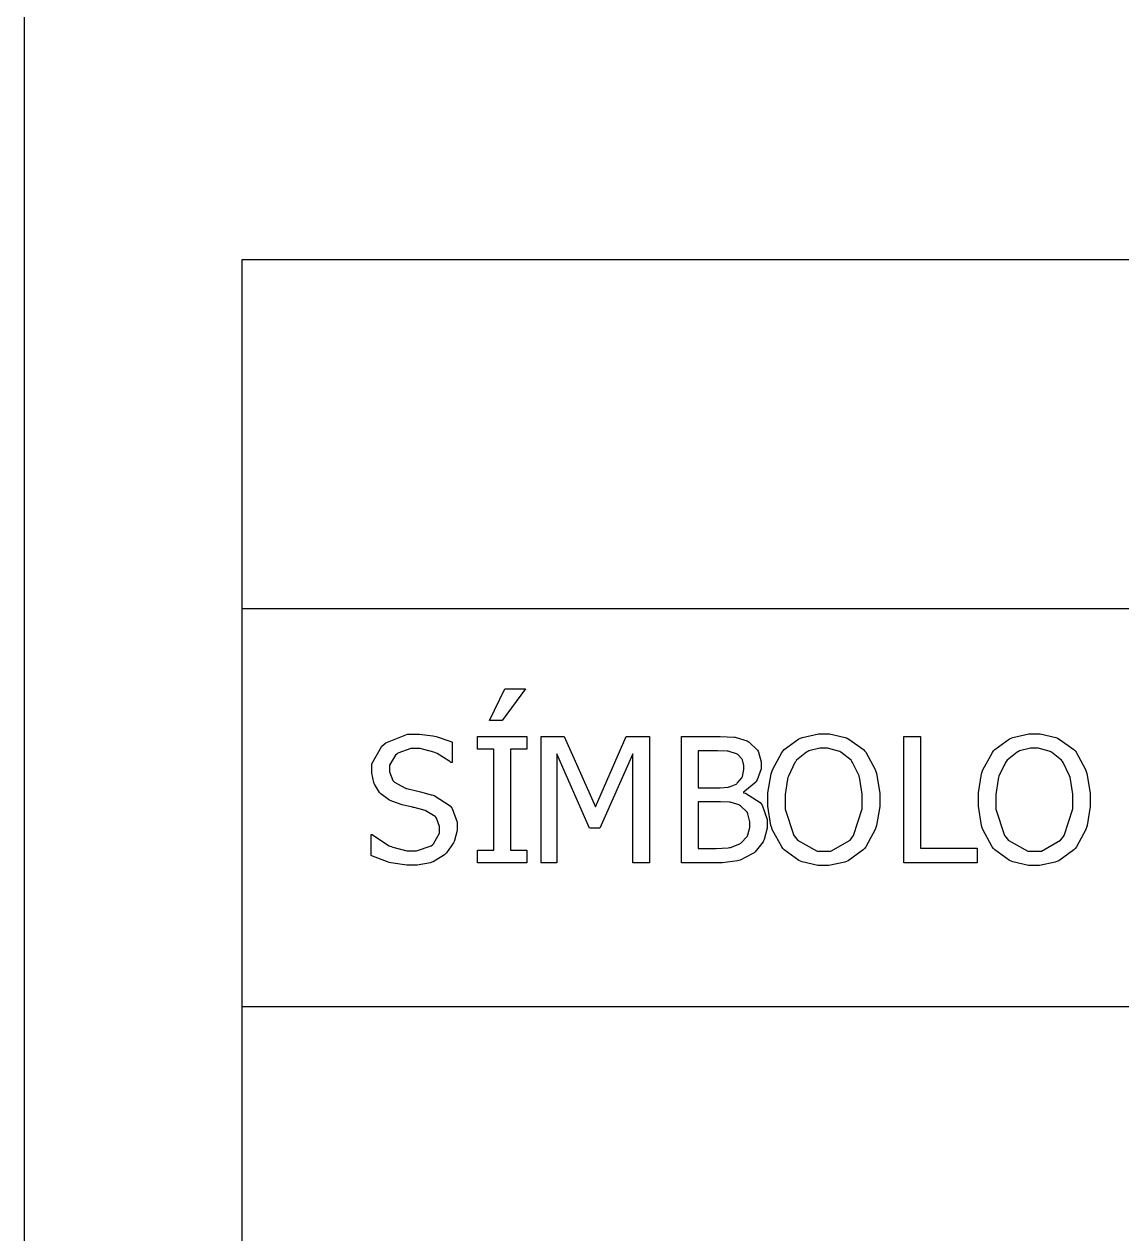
# Model space of a CAD drawing. Header units: millimetres. Extents: x 1974 to 2560, y 1429 to 1567.
# Drawn here: x 2478.451 to 2480.782, y 1530.627 to 1533.196 of the extents above; entities that cross this region are included whole.
import ezdxf

# ---------------------------------------------------------------- set-up
doc = ezdxf.new("R2010")
doc.units = ezdxf.units.MM
for name, color, linetype in [('MARGEM', 1, 'Continuous'), ('TEXTO', 4, 'Continuous'), ('TIMBRE', 7, 'Continuous')]:
    doc.layers.add(name, color=color, linetype=linetype)

msp = doc.modelspace()

# ---------------------------------------------------------------- linework, layer by layer
at = {"layer": 'MARGEM', "color": 7}
msp.add_lwpolyline([(2478.4513, 1512.6706), (2508.1513, 1512.6706), (2508.1513, 1533.6956), (2478.4513, 1533.6956)], close=True, dxfattribs=at)
at = {"layer": 'TEXTO', "color": 0}
for p, q in [((2507.7976, 1531.9544), (2478.9131, 1531.9544)), ((2479.4395, 1531.717), (2479.4718, 1531.7845)), ((2479.5157, 1531.7845), (2479.4664, 1531.717)), ((2479.4718, 1531.7845), (2479.5157, 1531.7845)), ((2479.4718, 1531.7845), (2479.4718, 1531.7845)), ((2479.4664, 1531.717), (2479.4395, 1531.717)), ((2479.2192, 1531.6699), (2479.2648, 1531.6883)), ((2479.2648, 1531.6883), (2479.28, 1531.6883)), ((2479.28, 1531.6883), (2479.2906, 1531.6883)), ((2479.2906, 1531.6883), (2479.3192, 1531.6846)), ((2480.1034, 1531.6813), (2480.1374, 1531.689)), ((2480.1374, 1531.689), (2480.1488, 1531.689)), ((2480.1488, 1531.689), (2480.1611, 1531.689)), ((2480.1611, 1531.689), (2480.1945, 1531.6811)), ((2480.5504, 1531.6813), (2480.5845, 1531.689)), ((2480.5845, 1531.689), (2480.5958, 1531.689)), ((2480.5958, 1531.689), (2480.6082, 1531.689)), ((2480.6082, 1531.689), (2480.6415, 1531.6811)), ((2479.1896, 1531.6252), (2479.2108, 1531.6626)), ((2479.2108, 1531.6626), (2479.215, 1531.6662)), ((2479.215, 1531.6662), (2479.2192, 1531.6699)), ((2479.3192, 1531.6846), (2479.3226, 1531.6838)), ((2479.3226, 1531.6838), (2479.3259, 1531.6831)), ((2479.3259, 1531.6831), (2479.3571, 1531.6724)), ((2479.3571, 1531.6724), (2479.36, 1531.671)), ((2479.36, 1531.671), (2479.36, 1531.6282)), ((2479.4139, 1531.6561), (2479.4139, 1531.6834)), ((2479.4139, 1531.6834), (2479.5182, 1531.6834)), ((2479.5182, 1531.6834), (2479.5182, 1531.6561)), ((2479.5486, 1531.4148), (2479.5486, 1531.6834)), ((2479.5486, 1531.6834), (2479.5974, 1531.6834)), ((2479.5974, 1531.6834), (2479.6645, 1531.5338)), ((2479.6645, 1531.5338), (2479.7293, 1531.6834)), ((2479.7293, 1531.6834), (2479.7789, 1531.6834)), ((2479.7789, 1531.6834), (2479.7789, 1531.4148)), ((2479.7789, 1531.6834), (2479.7789, 1531.6834)), ((2479.8466, 1531.4148), (2479.8466, 1531.6834)), ((2479.8466, 1531.6834), (2479.9178, 1531.6834)), ((2479.9178, 1531.6834), (2479.9286, 1531.6834)), ((2479.9286, 1531.6834), (2479.9584, 1531.682)), ((2479.9584, 1531.682), (2479.9609, 1531.6816)), ((2479.9609, 1531.6816), (2479.9632, 1531.6813)), ((2479.9632, 1531.6813), (2479.9862, 1531.6738)), ((2479.9862, 1531.6738), (2479.9884, 1531.6726)), ((2479.9884, 1531.6726), (2479.9908, 1531.6714)), ((2479.9908, 1531.6714), (2480.0083, 1531.6545)), ((2480.0649, 1531.6556), (2480.0961, 1531.6782)), ((2480.0961, 1531.6782), (2480.0998, 1531.6798)), ((2480.0998, 1531.6798), (2480.1034, 1531.6813)), ((2480.1945, 1531.6811), (2480.1982, 1531.6795)), ((2480.1982, 1531.6795), (2480.2019, 1531.6779)), ((2480.2019, 1531.6779), (2480.2329, 1531.6555)), ((2480.3185, 1531.4148), (2480.3185, 1531.6834)), ((2480.3185, 1531.6834), (2480.3542, 1531.6834)), ((2480.3542, 1531.6834), (2480.3542, 1531.4465)), ((2480.5119, 1531.6556), (2480.5432, 1531.6782)), ((2480.5432, 1531.6782), (2480.5468, 1531.6798)), ((2480.5468, 1531.6798), (2480.5504, 1531.6813)), ((2480.6415, 1531.6811), (2480.6452, 1531.6795)), ((2480.6452, 1531.6795), (2480.6489, 1531.6779)), ((2480.6489, 1531.6779), (2480.6798, 1531.6555)), ((2479.2395, 1531.6439), (2479.2268, 1531.6224)), ((2479.2421, 1531.6459), (2479.2395, 1531.6439)), ((2479.2446, 1531.6478), (2479.2421, 1531.6459)), ((2479.2723, 1531.6575), (2479.2446, 1531.6478)), ((2479.2824, 1531.6575), (2479.2723, 1531.6575)), ((2479.292, 1531.6575), (2479.2824, 1531.6575)), ((2479.321, 1531.6501), (2479.292, 1531.6575)), ((2479.3244, 1531.6487), (2479.321, 1531.6501)), ((2479.3277, 1531.6472), (2479.3244, 1531.6487)), ((2479.3551, 1531.6303), (2479.3277, 1531.6472)), ((2479.4482, 1531.6561), (2479.4139, 1531.6561)), ((2479.4482, 1531.4422), (2479.4482, 1531.6561)), ((2479.5182, 1531.6561), (2479.4839, 1531.6561)), ((2479.4839, 1531.6561), (2479.4839, 1531.4422)), ((2479.6515, 1531.4887), (2479.582, 1531.6462)), ((2479.582, 1531.6462), (2479.582, 1531.4148)), ((2479.7432, 1531.6462), (2479.6731, 1531.4887)), ((2479.7432, 1531.4148), (2479.7432, 1531.6462)), ((2479.9165, 1531.653), (2479.8823, 1531.653)), ((2479.8823, 1531.653), (2479.8823, 1531.5743)), ((2479.9234, 1531.653), (2479.9165, 1531.653)), ((2479.9441, 1531.6521), (2479.9234, 1531.653)), ((2479.9459, 1531.6519), (2479.9441, 1531.6521)), ((2479.9477, 1531.6517), (2479.9459, 1531.6519)), ((2479.9639, 1531.6467), (2479.9477, 1531.6517)), ((2479.9653, 1531.6459), (2479.9639, 1531.6467)), ((2479.9665, 1531.6452), (2479.9653, 1531.6459)), ((2479.9751, 1531.6359), (2479.9665, 1531.6452)), ((2479.9757, 1531.6346), (2479.9751, 1531.6359)), ((2480.0083, 1531.6545), (2480.0095, 1531.6524)), ((2480.0095, 1531.6524), (2480.0105, 1531.6503)), ((2480.0105, 1531.6503), (2480.0162, 1531.6297)), ((2480.0397, 1531.6128), (2480.0597, 1531.6496)), ((2480.0597, 1531.6496), (2480.0624, 1531.6526)), ((2480.0624, 1531.6526), (2480.0649, 1531.6556)), ((2480.1125, 1531.6503), (2480.0911, 1531.6328)), ((2480.1149, 1531.6514), (2480.1125, 1531.6503)), ((2480.1174, 1531.6526), (2480.1149, 1531.6514)), ((2480.1404, 1531.6582), (2480.1174, 1531.6526)), ((2480.149, 1531.6582), (2480.1404, 1531.6582)), ((2480.1567, 1531.6582), (2480.149, 1531.6582)), ((2480.1802, 1531.6524), (2480.1567, 1531.6582)), ((2480.1827, 1531.6512), (2480.1802, 1531.6524)), ((2480.1853, 1531.6501), (2480.1827, 1531.6512)), ((2480.2067, 1531.6327), (2480.1853, 1531.6501)), ((2480.2329, 1531.6555), (2480.2354, 1531.6526)), ((2480.2354, 1531.6526), (2480.238, 1531.6497)), ((2480.2354, 1531.6526), (2480.2354, 1531.6526)), ((2480.238, 1531.6497), (2480.2577, 1531.6131)), ((2480.4868, 1531.6128), (2480.5068, 1531.6496)), ((2480.5068, 1531.6496), (2480.5094, 1531.6526)), ((2480.5094, 1531.6526), (2480.5119, 1531.6556)), ((2480.5596, 1531.6503), (2480.5381, 1531.6328)), ((2480.562, 1531.6514), (2480.5596, 1531.6503)), ((2480.5644, 1531.6526), (2480.562, 1531.6514)), ((2480.5875, 1531.6582), (2480.5644, 1531.6526)), ((2480.596, 1531.6582), (2480.5875, 1531.6582)), ((2480.6038, 1531.6582), (2480.596, 1531.6582)), ((2480.6273, 1531.6524), (2480.6038, 1531.6582)), ((2480.6298, 1531.6512), (2480.6273, 1531.6524)), ((2480.6323, 1531.6501), (2480.6298, 1531.6512)), ((2480.6537, 1531.6327), (2480.6323, 1531.6501)), ((2480.6798, 1531.6555), (2480.6825, 1531.6526)), ((2480.6825, 1531.6526), (2480.685, 1531.6497)), ((2480.6825, 1531.6526), (2480.6825, 1531.6526)), ((2480.685, 1531.6497), (2480.7048, 1531.6131)), ((2479.1896, 1531.6115), (2479.1896, 1531.6252)), ((2479.1896, 1531.6051), (2479.1896, 1531.6115)), ((2479.2268, 1531.6224), (2479.2268, 1531.6152)), ((2479.2268, 1531.6152), (2479.2268, 1531.6084)), ((2479.3573, 1531.6282), (2479.3551, 1531.6303)), ((2479.36, 1531.6282), (2479.3573, 1531.6282)), ((2479.9762, 1531.6335), (2479.9757, 1531.6346)), ((2479.9761, 1531.5982), (2479.979, 1531.6129)), ((2479.979, 1531.622), (2479.9762, 1531.6335)), ((2479.979, 1531.6177), (2479.979, 1531.622)), ((2479.979, 1531.6129), (2479.979, 1531.6177)), ((2479.979, 1531.6177), (2479.979, 1531.6177)), ((2480.0162, 1531.6144), (2480.0078, 1531.5915)), ((2480.0162, 1531.6297), (2480.0162, 1531.6228)), ((2480.0162, 1531.6228), (2480.0162, 1531.6144)), ((2480.0384, 1531.6085), (2480.0397, 1531.6128)), ((2480.0874, 1531.6282), (2480.0738, 1531.5994)), ((2480.0892, 1531.6303), (2480.0874, 1531.6282)), ((2480.0911, 1531.6328), (2480.0892, 1531.6303)), ((2480.2086, 1531.6303), (2480.2067, 1531.6327)), ((2480.2102, 1531.6282), (2480.2086, 1531.6303)), ((2480.2238, 1531.5998), (2480.2102, 1531.6282)), ((2480.2577, 1531.6131), (2480.2592, 1531.6087)), ((2480.4854, 1531.6085), (2480.4868, 1531.6128)), ((2480.5344, 1531.6282), (2480.5208, 1531.5994)), ((2480.5363, 1531.6303), (2480.5344, 1531.6282)), ((2480.5381, 1531.6328), (2480.5363, 1531.6303)), ((2480.6555, 1531.6303), (2480.6537, 1531.6327)), ((2480.6572, 1531.6282), (2480.6555, 1531.6303)), ((2480.6708, 1531.5998), (2480.6572, 1531.6282)), ((2480.7048, 1531.6131), (2480.7062, 1531.6087)), ((2479.1934, 1531.5858), (2479.1896, 1531.6051)), ((2479.1942, 1531.5838), (2479.1934, 1531.5858)), ((2479.2268, 1531.6084), (2479.2342, 1531.5897)), ((2479.2342, 1531.5897), (2479.2358, 1531.588)), ((2479.2358, 1531.588), (2479.2373, 1531.5863)), ((2479.2373, 1531.5863), (2479.2591, 1531.574)), ((2479.9653, 1531.5839), (2479.975, 1531.5954)), ((2479.975, 1531.5954), (2479.9756, 1531.5968)), ((2479.9756, 1531.5968), (2479.9761, 1531.5982)), ((2480.0044, 1531.5865), (2479.9813, 1531.5669)), ((2480.0062, 1531.5889), (2480.0044, 1531.5865)), ((2480.0078, 1531.5915), (2480.0062, 1531.5889)), ((2480.03, 1531.564), (2480.0369, 1531.6043)), ((2480.0369, 1531.6043), (2480.0384, 1531.6085)), ((2480.072, 1531.5925), (2480.0672, 1531.5599)), ((2480.0729, 1531.5959), (2480.072, 1531.5925)), ((2480.0738, 1531.5994), (2480.0729, 1531.5959)), ((2480.2248, 1531.5963), (2480.2238, 1531.5998)), ((2480.2257, 1531.5929), (2480.2248, 1531.5963)), ((2480.2305, 1531.5609), (2480.2257, 1531.5929)), ((2480.2592, 1531.6087), (2480.2606, 1531.6044)), ((2480.2606, 1531.6044), (2480.2677, 1531.563)), ((2480.4771, 1531.564), (2480.484, 1531.6043)), ((2480.484, 1531.6043), (2480.4854, 1531.6085)), ((2480.5189, 1531.5925), (2480.5142, 1531.5599)), ((2480.5199, 1531.5959), (2480.5189, 1531.5925)), ((2480.5208, 1531.5994), (2480.5199, 1531.5959)), ((2480.6718, 1531.5963), (2480.6708, 1531.5998)), ((2480.6728, 1531.5929), (2480.6718, 1531.5963)), ((2480.6775, 1531.5609), (2480.6728, 1531.5929)), ((2480.7062, 1531.6087), (2480.7076, 1531.6044)), ((2480.7076, 1531.6044), (2480.7148, 1531.563)), ((2479.195, 1531.5818), (2479.1942, 1531.5838)), ((2479.2056, 1531.5645), (2479.195, 1531.5818)), ((2479.2071, 1531.563), (2479.2056, 1531.5645)), ((2479.2084, 1531.5615), (2479.2071, 1531.563)), ((2479.2247, 1531.5492), (2479.2084, 1531.5615)), ((2479.2591, 1531.574), (2479.262, 1531.5732)), ((2479.262, 1531.5732), (2479.2638, 1531.5727)), ((2479.2638, 1531.5727), (2479.2869, 1531.5669)), ((2479.2869, 1531.5669), (2479.2897, 1531.5662)), ((2479.2897, 1531.5662), (2479.2925, 1531.5656)), ((2479.2925, 1531.5656), (2479.3152, 1531.5597)), ((2479.3152, 1531.5597), (2479.317, 1531.5592)), ((2479.317, 1531.5592), (2479.3216, 1531.5578)), ((2479.8823, 1531.5743), (2479.9228, 1531.5743)), ((2479.9228, 1531.5743), (2479.929, 1531.5743)), ((2479.929, 1531.5743), (2479.9462, 1531.5757)), ((2479.9462, 1531.5757), (2479.9476, 1531.5761)), ((2479.9476, 1531.5761), (2479.9488, 1531.5763)), ((2479.9488, 1531.5763), (2479.9626, 1531.5823)), ((2479.9626, 1531.5823), (2479.9641, 1531.5831)), ((2479.9641, 1531.5831), (2479.9653, 1531.5839)), ((2479.9813, 1531.5669), (2479.9784, 1531.5654)), ((2479.9784, 1531.5654), (2479.9784, 1531.564)), ((2479.9784, 1531.564), (2479.9824, 1531.563)), ((2479.9824, 1531.563), (2480.0135, 1531.5432)), ((2480.03, 1531.549), (2480.03, 1531.564)), ((2480.0672, 1531.5599), (2480.0672, 1531.549)), ((2480.2305, 1531.549), (2480.2305, 1531.5609)), ((2480.2677, 1531.563), (2480.2677, 1531.549)), ((2480.4771, 1531.549), (2480.4771, 1531.564)), ((2480.5142, 1531.5599), (2480.5142, 1531.549)), ((2480.6775, 1531.549), (2480.6775, 1531.5609)), ((2480.7148, 1531.563), (2480.7148, 1531.549)), ((2479.2266, 1531.5483), (2479.2247, 1531.5492)), ((2479.2284, 1531.5474), (2479.2266, 1531.5483)), ((2479.2492, 1531.5397), (2479.2284, 1531.5474)), ((2479.2515, 1531.5391), (2479.2492, 1531.5397)), ((2479.254, 1531.5385), (2479.2515, 1531.5391)), ((2479.2756, 1531.5331), (2479.254, 1531.5385)), ((2479.2773, 1531.5328), (2479.2756, 1531.5331)), ((2479.3216, 1531.5578), (2479.3554, 1531.5364)), ((2479.3554, 1531.5364), (2479.3576, 1531.5335)), ((2479.3576, 1531.5335), (2479.3597, 1531.5307)), ((2479.9228, 1531.5445), (2479.8823, 1531.5445)), ((2479.8823, 1531.5445), (2479.8823, 1531.4453)), ((2479.9295, 1531.5445), (2479.9228, 1531.5445)), ((2479.9496, 1531.5435), (2479.9295, 1531.5445)), ((2479.9513, 1531.5432), (2479.9496, 1531.5435)), ((2479.9529, 1531.543), (2479.9513, 1531.5432)), ((2479.9683, 1531.5382), (2479.9529, 1531.543)), ((2479.9698, 1531.5374), (2479.9683, 1531.5382)), ((2479.9719, 1531.5364), (2479.9698, 1531.5374)), ((2479.9865, 1531.5224), (2479.9719, 1531.5364)), ((2480.0135, 1531.5432), (2480.0157, 1531.5402)), ((2480.0157, 1531.5402), (2480.0178, 1531.5374)), ((2480.0178, 1531.5374), (2480.0288, 1531.5073)), ((2480.03, 1531.5354), (2480.03, 1531.549)), ((2480.0368, 1531.4941), (2480.03, 1531.5354)), ((2480.0672, 1531.549), (2480.0672, 1531.5289)), ((2480.2305, 1531.53), (2480.2305, 1531.549)), ((2480.2305, 1531.549), (2480.2305, 1531.549)), ((2480.2677, 1531.5343), (2480.2607, 1531.4945)), ((2480.2677, 1531.549), (2480.2677, 1531.5343)), ((2480.4771, 1531.5354), (2480.4771, 1531.549)), ((2480.4839, 1531.4941), (2480.4771, 1531.5354)), ((2480.5142, 1531.549), (2480.5142, 1531.5289)), ((2480.6775, 1531.53), (2480.6775, 1531.549)), ((2480.6775, 1531.549), (2480.6775, 1531.549)), ((2480.7148, 1531.5343), (2480.7078, 1531.4945)), ((2480.7148, 1531.549), (2480.7148, 1531.5343)), ((2479.279, 1531.5323), (2479.2773, 1531.5328)), ((2479.2979, 1531.5276), (2479.279, 1531.5323)), ((2479.3, 1531.5268), (2479.2979, 1531.5276)), ((2479.3028, 1531.5261), (2479.3, 1531.5268)), ((2479.3239, 1531.5135), (2479.3028, 1531.5261)), ((2479.3252, 1531.5118), (2479.3239, 1531.5135)), ((2479.3265, 1531.5102), (2479.3252, 1531.5118)), ((2479.3332, 1531.4923), (2479.3265, 1531.5102)), ((2479.3597, 1531.5307), (2479.3704, 1531.5012)), ((2479.9873, 1531.5207), (2479.9865, 1531.5224)), ((2479.9879, 1531.5192), (2479.9873, 1531.5207)), ((2479.9916, 1531.5021), (2479.9879, 1531.5192)), ((2480.0288, 1531.5073), (2480.0288, 1531.4973)), ((2480.0672, 1531.5289), (2480.0856, 1531.4728)), ((2480.212, 1531.4728), (2480.2305, 1531.53)), ((2480.5142, 1531.5289), (2480.5327, 1531.4728)), ((2480.6591, 1531.4728), (2480.6775, 1531.53)), ((2479.3332, 1531.4857), (2479.3332, 1531.4923)), ((2479.3332, 1531.4781), (2479.3332, 1531.4857)), ((2479.3704, 1531.4835), (2479.365, 1531.4628)), ((2479.3704, 1531.5012), (2479.3704, 1531.4912)), ((2479.3704, 1531.4912), (2479.3704, 1531.4835)), ((2479.6731, 1531.4887), (2479.6515, 1531.4887)), ((2479.9878, 1531.4742), (2479.9916, 1531.4904)), ((2479.9916, 1531.4958), (2479.9916, 1531.5021)), ((2479.9916, 1531.4904), (2479.9916, 1531.4958)), ((2479.9916, 1531.4958), (2479.9916, 1531.4958)), ((2480.0288, 1531.4884), (2480.0225, 1531.4645)), ((2480.0288, 1531.4973), (2480.0288, 1531.4884)), ((2480.0288, 1531.4973), (2480.0288, 1531.4973)), ((2480.0383, 1531.4897), (2480.0368, 1531.4941)), ((2480.0396, 1531.4855), (2480.0383, 1531.4897)), ((2480.0595, 1531.4488), (2480.0396, 1531.4855)), ((2480.2579, 1531.4856), (2480.238, 1531.4488)), ((2480.2594, 1531.49), (2480.2579, 1531.4856)), ((2480.2607, 1531.4945), (2480.2594, 1531.49)), ((2480.4853, 1531.4897), (2480.4839, 1531.4941)), ((2480.4867, 1531.4855), (2480.4853, 1531.4897)), ((2480.5066, 1531.4488), (2480.4867, 1531.4855)), ((2480.705, 1531.4856), (2480.6851, 1531.4488)), ((2480.7064, 1531.49), (2480.705, 1531.4856)), ((2480.7078, 1531.4945), (2480.7064, 1531.49)), ((2479.1876, 1531.4308), (2479.1876, 1531.4755)), ((2479.1876, 1531.4755), (2479.1901, 1531.4755)), ((2479.1901, 1531.4755), (2479.193, 1531.4728)), ((2479.193, 1531.4728), (2479.2264, 1531.4514)), ((2479.3206, 1531.4552), (2479.3332, 1531.4781)), ((2479.3629, 1531.4576), (2479.3479, 1531.436)), ((2479.3639, 1531.4602), (2479.3629, 1531.4576)), ((2479.365, 1531.4628), (2479.3639, 1531.4602)), ((2479.9704, 1531.4555), (2479.9721, 1531.4566)), ((2479.9721, 1531.4566), (2479.9738, 1531.4578)), ((2479.9738, 1531.4578), (2479.9861, 1531.4712)), ((2479.9861, 1531.4712), (2479.987, 1531.4726)), ((2479.987, 1531.4726), (2479.9878, 1531.4742)), ((2480.02, 1531.4593), (2480.003, 1531.4383)), ((2480.0212, 1531.4619), (2480.02, 1531.4593)), ((2480.0225, 1531.4645), (2480.0212, 1531.4619)), ((2480.0856, 1531.4728), (2480.0894, 1531.4681)), ((2480.0894, 1531.4681), (2480.0931, 1531.4634)), ((2480.0931, 1531.4634), (2480.135, 1531.44)), ((2480.1638, 1531.44), (2480.2048, 1531.4634)), ((2480.2048, 1531.4634), (2480.2085, 1531.4681)), ((2480.2085, 1531.4681), (2480.212, 1531.4728)), ((2480.5327, 1531.4728), (2480.5365, 1531.4681)), ((2480.5365, 1531.4681), (2480.5401, 1531.4634)), ((2480.5401, 1531.4634), (2480.5821, 1531.44)), ((2480.6109, 1531.44), (2480.6518, 1531.4634)), ((2480.6518, 1531.4634), (2480.6555, 1531.4681)), ((2480.6555, 1531.4681), (2480.6591, 1531.4728)), ((2479.1906, 1531.4293), (2479.1876, 1531.4308)), ((2479.2264, 1531.4514), (2479.2302, 1531.4498)), ((2479.2302, 1531.4498), (2479.2339, 1531.4484)), ((2479.2339, 1531.4484), (2479.2634, 1531.4407)), ((2479.2634, 1531.4407), (2479.2733, 1531.4407)), ((2479.2733, 1531.4407), (2479.2845, 1531.4407)), ((2479.2845, 1531.4407), (2479.3155, 1531.4511)), ((2479.3155, 1531.4511), (2479.3181, 1531.4531)), ((2479.3181, 1531.4531), (2479.3206, 1531.4552)), ((2479.3438, 1531.4322), (2479.3194, 1531.4172)), ((2479.346, 1531.4342), (2479.3438, 1531.4322)), ((2479.3479, 1531.436), (2479.346, 1531.4342)), ((2479.4139, 1531.4148), (2479.4139, 1531.4422)), ((2479.4139, 1531.4422), (2479.4482, 1531.4422)), ((2479.4839, 1531.4422), (2479.5182, 1531.4422)), ((2479.5182, 1531.4422), (2479.5182, 1531.4148)), ((2479.5182, 1531.4422), (2479.5182, 1531.4422)), ((2479.8823, 1531.4453), (2479.9113, 1531.4453)), ((2479.9113, 1531.4453), (2479.9205, 1531.4453)), ((2479.9205, 1531.4453), (2479.946, 1531.4471)), ((2479.946, 1531.4471), (2479.9484, 1531.4474)), ((2479.9484, 1531.4474), (2479.9506, 1531.4478)), ((2479.9506, 1531.4478), (2479.9704, 1531.4555)), ((2479.9983, 1531.4347), (2479.9712, 1531.4206)), ((2480.0008, 1531.4366), (2479.9983, 1531.4347)), ((2480.003, 1531.4383), (2480.0008, 1531.4366)), ((2480.0622, 1531.4458), (2480.0595, 1531.4488)), ((2480.0648, 1531.4429), (2480.0622, 1531.4458)), ((2480.096, 1531.4199), (2480.0648, 1531.4429)), ((2480.135, 1531.44), (2480.149, 1531.44)), ((2480.149, 1531.44), (2480.1638, 1531.44)), ((2480.2326, 1531.4427), (2480.2006, 1531.4196)), ((2480.2354, 1531.4458), (2480.2326, 1531.4427)), ((2480.238, 1531.4488), (2480.2354, 1531.4458)), ((2480.3542, 1531.4465), (2480.4742, 1531.4465)), ((2480.4742, 1531.4465), (2480.4742, 1531.4148)), ((2480.4742, 1531.4465), (2480.4742, 1531.4465)), ((2480.5092, 1531.4458), (2480.5066, 1531.4488)), ((2480.5118, 1531.4429), (2480.5092, 1531.4458)), ((2480.5431, 1531.4199), (2480.5118, 1531.4429)), ((2480.5821, 1531.44), (2480.596, 1531.44)), ((2480.596, 1531.44), (2480.6109, 1531.44)), ((2480.6797, 1531.4427), (2480.6476, 1531.4196)), ((2480.6825, 1531.4458), (2480.6797, 1531.4427)), ((2480.6851, 1531.4488), (2480.6825, 1531.4458)), ((2479.2227, 1531.417), (2479.1906, 1531.4293)), ((2479.2261, 1531.416), (2479.2227, 1531.417)), ((2479.2295, 1531.415), (2479.2261, 1531.416)), ((2479.2633, 1531.4098), (2479.2295, 1531.415)), ((2479.2759, 1531.4098), (2479.2633, 1531.4098)), ((2479.2854, 1531.4098), (2479.2759, 1531.4098)), ((2479.2759, 1531.4098), (2479.2759, 1531.4098)), ((2479.314, 1531.4152), (2479.2854, 1531.4098)), ((2479.3167, 1531.4162), (2479.314, 1531.4152)), ((2479.3194, 1531.4172), (2479.3167, 1531.4162)), ((2479.5182, 1531.4148), (2479.4139, 1531.4148)), ((2479.582, 1531.4148), (2479.5486, 1531.4148)), ((2479.7789, 1531.4148), (2479.7432, 1531.4148)), ((2479.9236, 1531.4148), (2479.8466, 1531.4148)), ((2479.934, 1531.4148), (2479.9236, 1531.4148)), ((2479.9654, 1531.419), (2479.934, 1531.4148)), ((2479.9683, 1531.4198), (2479.9654, 1531.419)), ((2479.9712, 1531.4206), (2479.9683, 1531.4198)), ((2480.0997, 1531.4184), (2480.096, 1531.4199)), ((2480.1033, 1531.417), (2480.0997, 1531.4184)), ((2480.1365, 1531.4091), (2480.1033, 1531.417)), ((2480.1488, 1531.4091), (2480.1365, 1531.4091)), ((2480.1598, 1531.4091), (2480.1488, 1531.4091)), ((2480.1933, 1531.4166), (2480.1598, 1531.4091)), ((2480.197, 1531.4181), (2480.1933, 1531.4166)), ((2480.2006, 1531.4196), (2480.197, 1531.4181)), ((2480.4742, 1531.4148), (2480.3185, 1531.4148)), ((2480.5467, 1531.4184), (2480.5431, 1531.4199)), ((2480.5503, 1531.417), (2480.5467, 1531.4184)), ((2480.5835, 1531.4091), (2480.5503, 1531.417)), ((2480.5958, 1531.4091), (2480.5835, 1531.4091)), ((2480.6069, 1531.4091), (2480.5958, 1531.4091)), ((2480.6404, 1531.4166), (2480.6069, 1531.4091)), ((2480.644, 1531.4181), (2480.6404, 1531.4166)), ((2480.6476, 1531.4196), (2480.644, 1531.4181)), ((2507.7976, 1531.1096), (2478.9131, 1531.1096))]:
    msp.add_line(p, q, dxfattribs=at)
at = {"layer": 'TIMBRE', "color": 12}
msp.add_line((2507.7976, 1532.6956), (2478.9131, 1532.6956), dxfattribs=at)
msp.add_lwpolyline([(2478.9131, 1513.0586), (2507.7976, 1513.0586), (2507.7976, 1532.6956), (2478.9131, 1532.6956)], close=True, dxfattribs=at)

doc.saveas('drawing.dxf')
